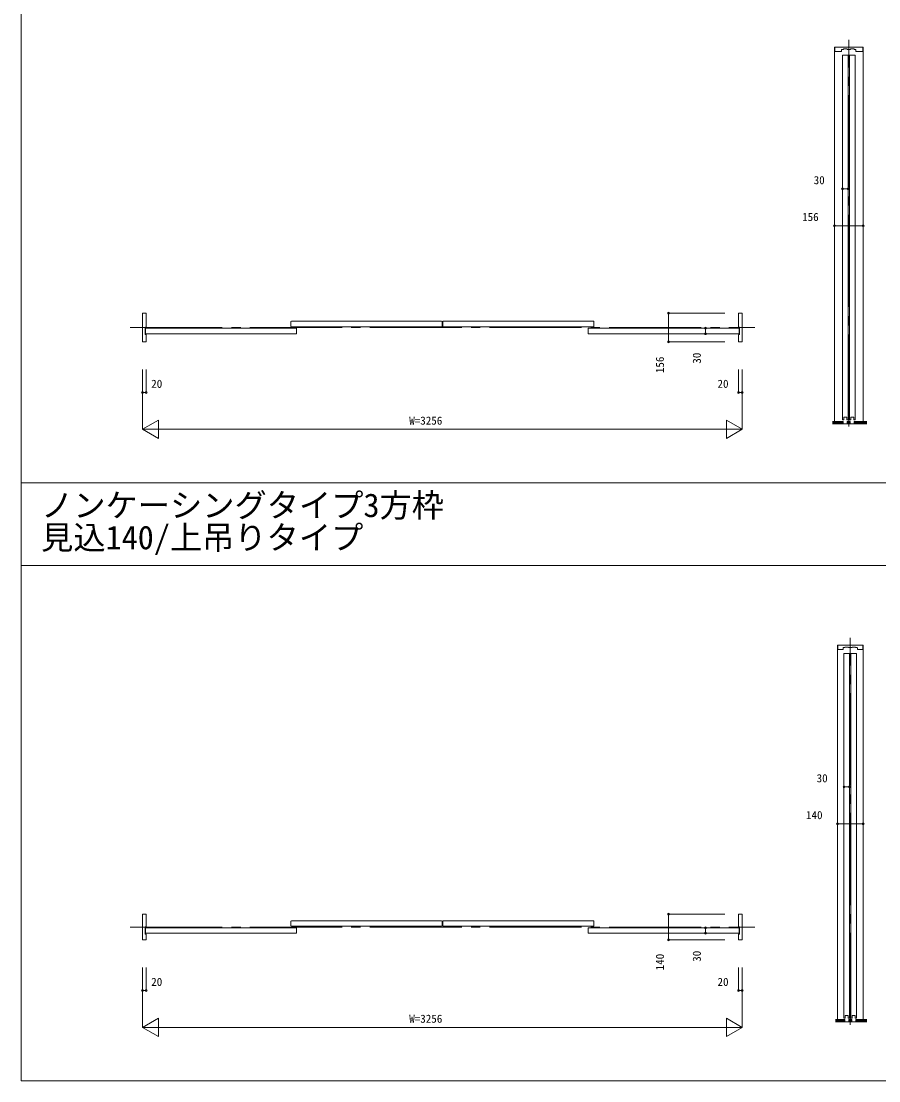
# Model space of a CAD drawing. Units: millimetres, scale not verified. Extents: x -14341 to 14341, y -10000 to 10000.
# Drawn here: x -14341 to -9685, y -10000 to -4247 of the extents above; entities that cross this region are included whole.
import ezdxf
from ezdxf.enums import TextEntityAlignment as Align

# ---------------------------------------------------------------- set-up
doc = ezdxf.new("R2010")
doc.units = ezdxf.units.MM
doc.header["$LTSCALE"] = 50
doc.linetypes.add('USER1', pattern=[13, 10, -1, 1, -1])
for name, color, linetype, lineweight in [('0-0_0', 7, 'Continuous', 18), ('0-1_YKK_F1', 7, 'Continuous', 18), ('0-3_YKK_N1', 2, 'Continuous', 18), ('0-4_YKK_B1', 4, 'Continuous', 18), ('0-5_YKK_Z1', 7, 'Continuous', 18)]:
    doc.layers.add(name, color=color, linetype=linetype, lineweight=lineweight)
doc.styles.add('ＭＳ ゴシック', font='')
doc.styles.get('ＭＳ ゴシック').set_extended_font_data('MS Gothic')

msp = doc.modelspace()

# ---------------------------------------------------------------- linework, layer by layer
at = {"layer": '0-1_YKK_F1'}
for p, q in [((-14340.51, -10000), (-14340.51, 10000)), ((-14340.51, -6752.5), (8459.49, -6752.5)), ((-14340.51, -7202.5), (8459.49, -7202.5)), ((-14340.51, -10000), (14340.51, -10000))]:
    msp.add_line(p, q, dxfattribs=at)
at = {"layer": '0-3_YKK_N1'}
for p, q in [((-9882.01, -5156.88), (-9852.01, -5156.88)), ((-9926.01, -5356.88), (-9770.01, -5356.88)), ((-10826.01, -5987.5), (-10826.01, -5831.5)), ((-10521.01, -5831.5), (-10826.01, -5831.5)), ((-10626.01, -5943.5), (-10626.01, -5913.5)), ((-10521.01, -5987.5), (-10826.01, -5987.5)), ((-13682.01, -6137.5), (-13682.01, -6462.5)), ((-13662.01, -6137.5), (-13662.01, -6262.5)), ((-10426.01, -6137.5), (-10426.01, -6462.5)), ((-13682.01, -6262.5), (-13662.01, -6262.5)), ((-13682.01, -6462.5), (-13595.41, -6412.5)), ((-13595.41, -6412.5), (-13595.41, -6512.5)), ((-10512.61, -6412.5), (-10512.61, -6512.5)), ((-10512.61, -6412.5), (-10426.01, -6462.5)), ((-13682.01, -6462.5), (-10426.01, -6462.5)), ((-13682.01, -6462.5), (-13595.41, -6512.5)), ((-10512.61, -6512.5), (-10426.01, -6462.5)), ((-9874.01, -8404.38), (-9844.01, -8404.38)), ((-9910.01, -8604.38), (-9770.01, -8604.38)), ((-10826.01, -9235), (-10826.01, -9095)), ((-10521.01, -9095), (-10826.01, -9095)), ((-10626.01, -9199), (-10626.01, -9169)), ((-10521.01, -9235), (-10826.01, -9235)), ((-13682.01, -9385), (-13682.01, -9710)), ((-13662.01, -9385), (-13662.01, -9510)), ((-10426.01, -9385), (-10426.01, -9710)), ((-13682.01, -9510), (-13662.01, -9510)), ((-13682.01, -9710), (-13595.41, -9660)), ((-13595.41, -9660), (-13595.41, -9760)), ((-10512.61, -9660), (-10512.61, -9760)), ((-10512.61, -9660), (-10426.01, -9710)), ((-13682.01, -9710), (-10426.01, -9710)), ((-13682.01, -9710), (-13595.41, -9760)), ((-10512.61, -9760), (-10426.01, -9710))]:
    msp.add_line(p, q, dxfattribs=at)
for points in [[(-10446.01, -6137.5), (-10446.01, -6262.5), (-10426.01, -6262.5)], [(-10446.01, -9385), (-10446.01, -9510), (-10426.01, -9510)]]:
    msp.add_lwpolyline(points, dxfattribs=at)
for centre in [(-9882.01, -5156.88), (-9852.01, -5156.88), (-9926.01, -5356.88), (-9770.01, -5356.88), (-10826.01, -5831.5), (-10626.01, -5913.5), (-10826.01, -5987.5), (-10626.01, -5943.5), (-13682.01, -6262.5), (-13662.01, -6262.5), (-10446.01, -6262.5), (-10426.01, -6262.5), (-9874.01, -8404.38), (-9844.01, -8404.38), (-9910.01, -8604.38), (-9770.01, -8604.38), (-10826.01, -9095), (-10626.01, -9169), (-10626.01, -9199), (-10826.01, -9235), (-13682.01, -9510), (-13662.01, -9510), (-10446.01, -9510), (-10426.01, -9510)]:
    msp.add_circle(centre, 5, dxfattribs=at)
at = {"layer": '0-4_YKK_B1'}
for p, q in [((-9926.01, -6420.5), (-9926.01, -4387.5)), ((-9926.01, -4387.5), (-9770.01, -4387.5)), ((-9770.01, -6420.3), (-9770.01, -4387.5)), ((-9852.01, -4431.5), (-9882.01, -4431.5)), ((-9882.01, -6411.5), (-9882.01, -4431.5)), ((-9852.01, -4431.5), (-9852.01, -6411.5)), ((-9814.01, -4431.5), (-9844.01, -4431.5)), ((-9844.01, -6411.5), (-9844.01, -4431.5)), ((-9814.01, -6411.5), (-9814.01, -4431.5)), ((-13662.01, -5833.5), (-13662.01, -5907.5)), ((-10446.01, -5833.5), (-10446.01, -5907.5)), ((-13667.01, -5910.5), (-13667.01, -5946.5)), ((-13663.51, -5913.5), (-13665.51, -5915.5)), ((-13665.51, -5941.5), (-13665.51, -5915.5)), ((-13663.01, -5908.5), (-13665.01, -5908.5)), ((-12847.51, -5913.5), (-13663.51, -5913.5)), ((-12876.01, -5877.5), (-12874.01, -5875.5)), ((-12876.01, -5877.5), (-12876.01, -5903.5)), ((-12874.01, -5905.5), (-12876.01, -5903.5)), ((-12874.01, -5875.5), (-12058.01, -5875.5)), ((-12874.01, -5905.5), (-12058.01, -5905.5)), ((-12845.51, -5915.5), (-12847.51, -5913.5)), ((-12845.51, -5915.5), (-12845.51, -5941.5)), ((-12058.01, -5875.5), (-12056.01, -5877.5)), ((-12058.01, -5905.5), (-12056.01, -5903.5)), ((-12056.01, -5903.5), (-12056.01, -5877.5)), ((-12050.01, -5875.5), (-12052.01, -5877.5)), ((-12052.01, -5903.5), (-12052.01, -5877.5)), ((-12050.01, -5905.5), (-12052.01, -5903.5)), ((-11234.01, -5875.5), (-12050.01, -5875.5)), ((-11234.01, -5905.5), (-12050.01, -5905.5)), ((-11262.51, -5915.5), (-11260.51, -5913.5)), ((-11262.51, -5915.5), (-11262.51, -5941.5)), ((-11260.51, -5913.5), (-10444.51, -5913.5)), ((-11232.01, -5877.5), (-11234.01, -5875.5)), ((-11234.01, -5905.5), (-11232.01, -5903.5)), ((-11232.01, -5877.5), (-11232.01, -5903.5)), ((-10445.01, -5908.5), (-10443.01, -5908.5)), ((-10444.51, -5913.5), (-10442.51, -5915.5)), ((-10442.51, -5941.5), (-10442.51, -5915.5)), ((-10441.01, -5910.5), (-10441.01, -5946.5)), ((-13663.51, -5943.5), (-13665.51, -5941.5)), ((-13665.01, -5948.5), (-13663.01, -5948.5)), ((-12847.51, -5943.5), (-13663.51, -5943.5)), ((-13662.01, -5949.5), (-13662.01, -5985.5)), ((-12847.51, -5943.5), (-12845.51, -5941.5)), ((-11260.51, -5943.5), (-11262.51, -5941.5)), ((-11260.51, -5943.5), (-10444.51, -5943.5)), ((-10446.01, -5949.5), (-10446.01, -5985.5)), ((-10443.01, -5948.5), (-10445.01, -5948.5)), ((-10444.51, -5943.5), (-10442.51, -5941.5)), ((-9882.01, -6411.5), (-9875.51, -6411.5)), ((-9875.51, -6411.5), (-9875.51, -6397.5)), ((-9875.51, -6397.5), (-9858.51, -6397.5)), ((-9858.51, -6411.5), (-9858.51, -6397.5)), ((-9858.51, -6411.5), (-9852.01, -6411.5)), ((-9844.01, -6411.5), (-9837.51, -6411.5)), ((-9837.51, -6411.5), (-9837.51, -6397.5)), ((-9837.51, -6397.5), (-9820.51, -6397.5)), ((-9820.51, -6411.5), (-9820.51, -6397.5)), ((-9820.51, -6411.5), (-9814.01, -6411.5)), ((-9910.01, -9668), (-9910.01, -7635)), ((-9910.01, -7635), (-9770.01, -7635)), ((-9770.01, -9667.8), (-9770.01, -7635)), ((-9844.01, -7679), (-9874.01, -7679)), ((-9874.01, -9659), (-9874.01, -7679)), ((-9844.01, -7679), (-9844.01, -9659)), ((-9806.01, -7679), (-9836.01, -7679)), ((-9836.01, -9659), (-9836.01, -7679)), ((-9806.01, -9659), (-9806.01, -7679)), ((-13662.01, -9097), (-13662.01, -9163)), ((-12876.01, -9133), (-12874.01, -9131)), ((-12876.01, -9133), (-12876.01, -9159)), ((-12874.01, -9131), (-12058.01, -9131)), ((-12058.01, -9131), (-12056.01, -9133)), ((-12056.01, -9159), (-12056.01, -9133)), ((-12050.01, -9131), (-12052.01, -9133)), ((-12052.01, -9159), (-12052.01, -9133)), ((-11234.01, -9131), (-12050.01, -9131)), ((-11232.01, -9133), (-11234.01, -9131)), ((-11232.01, -9133), (-11232.01, -9159)), ((-10446.01, -9097), (-10446.01, -9163)), ((-13667.01, -9166), (-13667.01, -9202)), ((-13663.51, -9169), (-13665.51, -9171)), ((-13665.51, -9197), (-13665.51, -9171)), ((-13663.51, -9199), (-13665.51, -9197)), ((-13663.01, -9164), (-13665.01, -9164)), ((-13665.01, -9204), (-13663.01, -9204)), ((-12847.51, -9169), (-13663.51, -9169)), ((-12847.51, -9199), (-13663.51, -9199)), ((-13662.01, -9205), (-13662.01, -9233)), ((-12874.01, -9161), (-12876.01, -9159)), ((-12874.01, -9161), (-12058.01, -9161)), ((-12845.51, -9171), (-12847.51, -9169)), ((-12847.51, -9199), (-12845.51, -9197)), ((-12845.51, -9171), (-12845.51, -9197)), ((-12058.01, -9161), (-12056.01, -9159)), ((-12050.01, -9161), (-12052.01, -9159)), ((-11234.01, -9161), (-12050.01, -9161)), ((-11262.51, -9171), (-11260.51, -9169)), ((-11262.51, -9171), (-11262.51, -9197)), ((-11260.51, -9199), (-11262.51, -9197)), ((-11260.51, -9169), (-10444.51, -9169)), ((-11260.51, -9199), (-10444.51, -9199)), ((-11234.01, -9161), (-11232.01, -9159)), ((-10446.01, -9205), (-10446.01, -9233)), ((-10445.01, -9164), (-10443.01, -9164)), ((-10443.01, -9204), (-10445.01, -9204)), ((-10444.51, -9169), (-10442.51, -9171)), ((-10444.51, -9199), (-10442.51, -9197)), ((-10442.51, -9197), (-10442.51, -9171)), ((-10441.01, -9166), (-10441.01, -9202)), ((-9874.01, -9659), (-9867.51, -9659)), ((-9867.51, -9659), (-9867.51, -9645)), ((-9867.51, -9645), (-9850.51, -9645)), ((-9850.51, -9659), (-9850.51, -9645)), ((-9850.51, -9659), (-9844.01, -9659)), ((-9836.01, -9659), (-9829.51, -9659)), ((-9829.51, -9659), (-9829.51, -9645)), ((-9829.51, -9645), (-9812.51, -9645)), ((-9812.51, -9659), (-9812.51, -9645)), ((-9812.51, -9659), (-9806.01, -9659))]:
    msp.add_line(p, q, dxfattribs=at)
for points in [[(-9772.51, -4409.5), (-9772.51, -4387.5), (-9923.51, -4387.5), (-9923.51, -4409.5)], [(-9921.51, -4411.5), (-9887.21, -4411.5), (-9886.71, -4411), (-9886.71, -4402.3)], [(-9884.71, -4400.3), (-9876.51, -4400.3), (-9876.51, -4397.5), (-9857.51, -4397.5), (-9857.51, -4400.3), (-9838.51, -4400.3), (-9838.51, -4397.5), (-9819.51, -4397.5), (-9819.51, -4400.3), (-9811.31, -4400.3)], [(-9809.31, -4402.3), (-9809.31, -4411), (-9808.81, -4411.5), (-9774.51, -4411.5)], [(-13664.01, -5987.5), (-13682.01, -5987.5), (-13682.01, -5962.5), (-13682.01, -5856.5), (-13682.01, -5831.5), (-13664.01, -5831.5)], [(-10444.01, -5987.5), (-10426.01, -5987.5), (-10426.01, -5962.5), (-10426.01, -5856.5), (-10426.01, -5831.5), (-10444.01, -5831.5)], [(-9772.51, -7657), (-9772.51, -7635), (-9907.51, -7635), (-9907.51, -7657)], [(-9905.51, -7659), (-9879.21, -7659), (-9878.71, -7658.5), (-9878.71, -7649.8)], [(-9876.71, -7647.8), (-9868.51, -7647.8), (-9868.51, -7645), (-9849.51, -7645), (-9849.51, -7647.8), (-9830.51, -7647.8), (-9830.51, -7645), (-9811.51, -7645), (-9811.51, -7647.8), (-9803.31, -7647.8)], [(-9801.31, -7649.8), (-9801.31, -7658.5), (-9800.81, -7659), (-9774.51, -7659)], [(-13664.01, -9235), (-13682.01, -9235), (-13682.01, -9218), (-13682.01, -9112), (-13682.01, -9095), (-13664.01, -9095)], [(-10444.01, -9235), (-10426.01, -9235), (-10426.01, -9218), (-10426.01, -9112), (-10426.01, -9095), (-10444.01, -9095)]]:
    msp.add_lwpolyline(points, dxfattribs=at)
for centre, radius, start, end in [((-9921.51, -4409.5), 2, 180.00001, 270.00001), ((-9884.71, -4402.3), 2, 90, 180), ((-9811.31, -4402.3), 2, 0, 90), ((-9774.51, -4409.5), 2, 270, 0), ((-13664.01, -5833.5), 2, 0, 90), ((-10444.01, -5833.5), 2, 90, 180), ((-13665.01, -5910.5), 2, 90, 180), ((-13663.01, -5907.5), 1, 270, 0), ((-10445.01, -5907.5), 1, 180, 270), ((-10443.01, -5910.5), 2, 0, 90), ((-13665.01, -5946.5), 2, 180, 270), ((-13663.01, -5949.5), 1, 0, 90), ((-10445.01, -5949.5), 1, 90, 180), ((-10443.01, -5946.5), 2, 270, 0), ((-13664.01, -5985.5), 2, 270, 0), ((-10444.01, -5985.5), 2, 180, 270), ((-9876.71, -7649.8), 2, 90, 180), ((-9803.31, -7649.8), 2, 0, 90), ((-9905.51, -7657), 2, 180.00001, 270.00001), ((-9774.51, -7657), 2, 270, 0), ((-13664.01, -9097), 2, 0, 90), ((-10444.01, -9097), 2, 90, 180), ((-13665.01, -9166), 2, 90, 180), ((-13665.01, -9202), 2, 180, 270), ((-13663.01, -9163), 1, 270, 0), ((-13663.01, -9205), 1, 0, 90), ((-10445.01, -9163), 1, 180, 270), ((-10445.01, -9205), 1, 90, 180), ((-10443.01, -9166), 2, 0, 90), ((-10443.01, -9202), 2, 270, 0), ((-13664.01, -9233), 2, 270, 0), ((-10444.01, -9233), 2, 180, 270)]:
    msp.add_arc(centre, radius, start, end, dxfattribs=at)
at = {"layer": '0-5_YKK_Z1', "linetype": 'USER1'}
for p, q in [((-9848.01, -6448.16), (-9848.01, -4347.95)), ((-13748.72, -5909.5), (-10358.39, -5909.5)), ((-9840.01, -9695.66), (-9840.01, -7595.45)), ((-13748.72, -9165), (-10358.39, -9165))]:
    msp.add_line(p, q, dxfattribs=at)
at = {"layer": '0-5_YKK_Z1'}
for p, q in [((-9878.01, -6420.5), (-9936.01, -6420.5)), ((-9878.01, -6422.9), (-9936.01, -6422.9)), ((-9878.01, -6425.3), (-9936.01, -6425.3)), ((-9878.01, -6427.7), (-9936.01, -6427.7)), ((-9878.01, -6430.1), (-9936.01, -6430.1)), ((-9750.01, -6432.5), (-9936.01, -6432.5)), ((-9878.01, -6420.5), (-9878.01, -6432.5)), ((-9840.01, -6420.5), (-9856.01, -6420.5)), ((-9856.01, -6420.5), (-9856.01, -6432.5)), ((-9840.01, -6422.9), (-9856.01, -6422.9)), ((-9840.01, -6425.3), (-9856.01, -6425.3)), ((-9840.01, -6427.7), (-9856.01, -6427.7)), ((-9840.01, -6430.1), (-9856.01, -6430.1)), ((-9840.01, -6420.5), (-9840.01, -6432.5)), ((-9750.01, -6420.5), (-9818.01, -6420.5)), ((-9818.01, -6420.5), (-9818.01, -6432.5)), ((-9750.01, -6422.9), (-9818.01, -6422.9)), ((-9750.01, -6425.3), (-9818.01, -6425.3)), ((-9750.01, -6427.7), (-9818.01, -6427.7)), ((-9750.01, -6430.1), (-9818.01, -6430.1)), ((-9870.01, -9668), (-9920.01, -9668)), ((-9870.01, -9670.4), (-9920.01, -9670.4)), ((-9870.01, -9672.8), (-9920.01, -9672.8)), ((-9870.01, -9675.2), (-9920.01, -9675.2)), ((-9870.01, -9677.6), (-9920.01, -9677.6)), ((-9750.01, -9680), (-9920.01, -9680)), ((-9870.01, -9668), (-9870.01, -9680)), ((-9832.01, -9668), (-9848.01, -9668)), ((-9848.01, -9668), (-9848.01, -9680)), ((-9832.01, -9670.4), (-9848.01, -9670.4)), ((-9832.01, -9672.8), (-9848.01, -9672.8)), ((-9832.01, -9675.2), (-9848.01, -9675.2)), ((-9832.01, -9677.6), (-9848.01, -9677.6)), ((-9832.01, -9668), (-9832.01, -9680)), ((-9750.01, -9668), (-9810.01, -9668)), ((-9810.01, -9668), (-9810.01, -9680)), ((-9750.01, -9670.4), (-9810.01, -9670.4)), ((-9750.01, -9672.8), (-9810.01, -9672.8)), ((-9750.01, -9675.2), (-9810.01, -9675.2)), ((-9750.01, -9677.6), (-9810.01, -9677.6))]:
    msp.add_line(p, q, dxfattribs=at)

# ---------------------------------------------------------------- texts
at = {"layer": '0-0_0', "style": 'ＭＳ ゴシック'}
for s, p in [('ノンケーシングタイプ3方枠', (-14232.51, -6977.5)), ('見込140/上吊りタイプ', (-14232.51, -7152.5))]:
    msp.add_text(s, height=128.3, dxfattribs=at).set_placement(p, align=Align.BOTTOM_LEFT)
at = {"layer": '0-3_YKK_N1', "color": 7, "style": 'ＭＳ ゴシック'}
for s, p in [('30', (-10038.44, -5144.88)), ('156', (-10101.18, -5344.88)), ('20', (-13634.68, -6250.5)), ('20', (-10560.6, -6250.5)), ('W=3256', (-12234.01, -6450.5)), ('30', (-10022.44, -8392.38)), ('140', (-10080.18, -8592.38)), ('20', (-13634.68, -9498)), ('20', (-10560.6, -9498)), ('W=3256', (-12234.01, -9698))]:
    msp.add_text(s, height=43.99, dxfattribs=at).set_placement(p, align=Align.BOTTOM_LEFT)
for s, p in [('156', (-10838.01, -6157.57)), ('30', (-10638.01, -6106.25)), ('140', (-10838.01, -9400.07)), ('30', (-10638.01, -9353.75))]:
    msp.add_text(s, height=43.99, rotation=90, dxfattribs=at).set_placement(p, align=Align.BOTTOM_LEFT)

doc.saveas('drawing.dxf')
